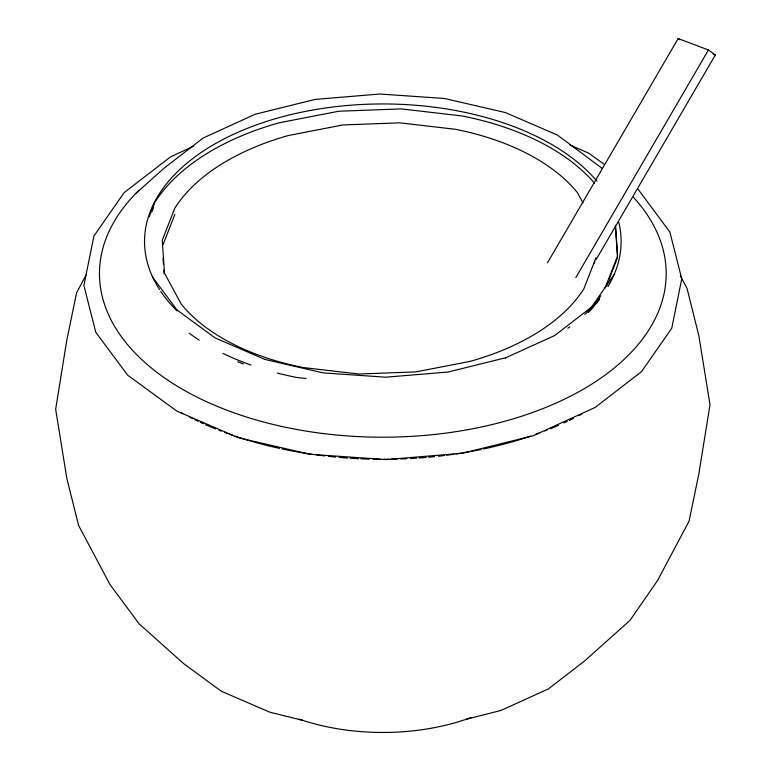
<?xml version="1.0" encoding="UTF-8"?>
<svg xmlns="http://www.w3.org/2000/svg" width="771" height="771" viewBox="0 0 771 771"><rect width="100%" height="100%" fill="white"/><g stroke="black" fill="none" stroke-linecap="round" stroke-linejoin="round"><path stroke-width="1.16" d="M149.352 216.526L154.952 202.156A247.799 143.069 0 0 1 279.237 122.772L338.864 111.217L401.267 108.894L462.166 115.968A230.866 133.287 0 0 1 594.528 183.228M151.935 211.62L153.66 207.206M163.124 244.484L174.834 214.444M596.041 257.61L583.898 288.768A226.587 130.819 0 0 1 470.252 361.348M605.081 287.92L617.571 255.885L615.528 225.903M606.372 286.33L617.571 257.61M86.005 275.102L76.589 292.845L66.798 340.146L55.657 409.256L66.798 478.222L78.555 525.369L110.022 584.601L139.156 623.864L183.864 663.783L221.21 691.192L269.561 712.086L302.743 720.365M547.506 262.786L678.162 38.55L708.443 49.99L715.343 54.972L596.06 259.692M575.831 277.57L708.443 49.99M593.641 263.846L594.855 261.774M590.971 307.937L614.121 274.534M135.744 193.521L163.992 168.261L203.245 137.98L255.211 114.243L315.214 99.401L379.833 94.014L444.366 98.466L505.236 112.508L557.5 135.089L602.238 168.454M592.282 306.53L554.706 335.52L505.419 357.898L505.959 357.705L448.067 372.027L385.731 377.202L323.194 372.894L264.723 359.382M193.608 146.201L170.526 156.87L124.112 192.663L93.908 236.061L83.904 285.434L95.758 332.243L127.687 375.207L177.031 411.194L238.605 437.803L310.009 454.292L386.367 459.564L462.494 453.232L533.185 435.75L595.135 407.435L641.539 371.641L671.753 328.244L681.747 278.871L669.893 232.061L637.974 189.097M466.33 719.227L500.909 710.476L548.383 688.917L584.572 661.007L629.917 620.453L657.393 580.804L689.072 521.129L698.854 473.837L710.004 404.717L698.854 335.751L687.096 288.605L680.34 275.873M470.252 361.358L415.781 371.911L358.891 374.022L303.456 367.584A209.712 121.076 0 0 1 181.31 304.198L164.483 273.136L162.257 240.35L174.834 208.083A226.587 130.819 0 0 1 288.489 135.503L342.95 124.941L399.85 122.83L455.275 129.268A209.712 121.076 0 0 1 577.421 192.654L583.021 203.014M306.116 378.532L296.565 377.424A230.866 133.287 0 0 1 277.396 373.068M713.108 54.124L715.343 54.972M569.933 145.035L588.62 153.111L604.454 164.493M265.234 359.565L215.032 337.881L176.26 309.422M678.162 38.55L679.887 39.793M152.398 276.866L177.002 310.029M615.364 225.228L617.484 256.415M163.057 258.42L163.452 264.27M163.847 270.129L164.088 273.638M633.531 197.366A283.362 163.597 0 0 1 375.911 437.157A283.362 163.597 0 0 1 138.867 190.389M618.834 222.501A238.297 137.575 0 0 1 607.933 286.658M599.713 298.512A238.297 137.575 0 0 1 590.615 308.872M569.788 326.827A238.297 137.575 0 0 1 567.822 328.234M177.012 310.858A238.297 137.575 0 0 1 160.734 291.39M159.462 289.453A238.297 137.575 0 0 1 289 115.062A238.297 137.575 0 0 1 597.024 181.233M581.912 414.046A292.036 168.608 0 0 1 578.848 415.675M573.624 418.345A292.036 168.608 0 0 1 569.364 420.426M567.205 421.448A292.036 168.608 0 0 1 563.929 422.961M558.397 425.428A292.036 168.608 0 0 1 550.494 428.743M547.053 430.112A292.036 168.608 0 0 1 544.75 431.008M538.929 433.186A292.036 168.608 0 0 1 535.411 434.459M530.795 436.058A292.036 168.608 0 0 1 483.552 448.953M481.143 449.454A292.036 168.608 0 0 1 463.014 452.818M461.8 453.02A292.036 168.608 0 0 1 455.998 453.926M453.656 454.264A292.036 168.608 0 0 1 446.582 455.237M444.212 455.536A292.036 168.608 0 0 1 438.256 456.239M434.661 456.625A292.036 168.608 0 0 1 428.647 457.213M426.238 457.425A292.036 168.608 0 0 1 418.981 458.003M416.562 458.176A292.036 168.608 0 0 1 410.5 458.543M406.866 458.726A292.036 168.608 0 0 1 400.804 458.976M397.181 459.102A292.036 168.608 0 0 1 391.148 459.237M388.738 459.265A292.036 168.608 0 0 1 383.939 459.304M380.325 459.294A292.036 168.608 0 0 1 373.077 459.208M369.434 459.121A292.036 168.608 0 0 1 360.944 458.822M358.515 458.716A292.036 168.608 0 0 1 350.015 458.234M347.586 458.07A292.036 168.608 0 0 1 339.124 457.405M335.51 457.078A292.036 168.608 0 0 1 328.33 456.336M324.755 455.931A292.036 168.608 0 0 1 316.486 454.89M312.968 454.408A292.036 168.608 0 0 1 281.974 448.924M279.613 448.414A292.036 168.608 0 0 1 239.858 437.716M238.682 437.33A292.036 168.608 0 0 1 235.165 436.164M232.832 435.364A292.036 168.608 0 0 1 229.344 434.14M227.031 433.302A292.036 168.608 0 0 1 224.727 432.454M221.296 431.162A292.036 168.608 0 0 1 219.022 430.276M215.629 428.936A292.036 168.608 0 0 1 205.655 424.725M203.477 423.761A292.036 168.608 0 0 1 200.248 422.286M198.118 421.294A292.036 168.608 0 0 1 194.947 419.781M192.866 418.759A292.036 168.608 0 0 1 189.772 417.207M182.727 413.507A292.036 168.608 0 0 1 180.771 412.427M470.994 717.57A163.597 94.457 0 0 1 299.177 719.179M600.744 295.804A247.799 143.069 0 0 1 584.803 314.433M251.009 365.059A230.866 133.287 0 0 1 223.002 353.436M199.197 340.127A230.866 133.287 0 0 1 189.319 333.294M243.424 363.999A230.866 133.287 0 0 1 237.796 361.763M599.433 299.36A247.799 143.069 0 0 1 588.206 312.718"/></g></svg>
